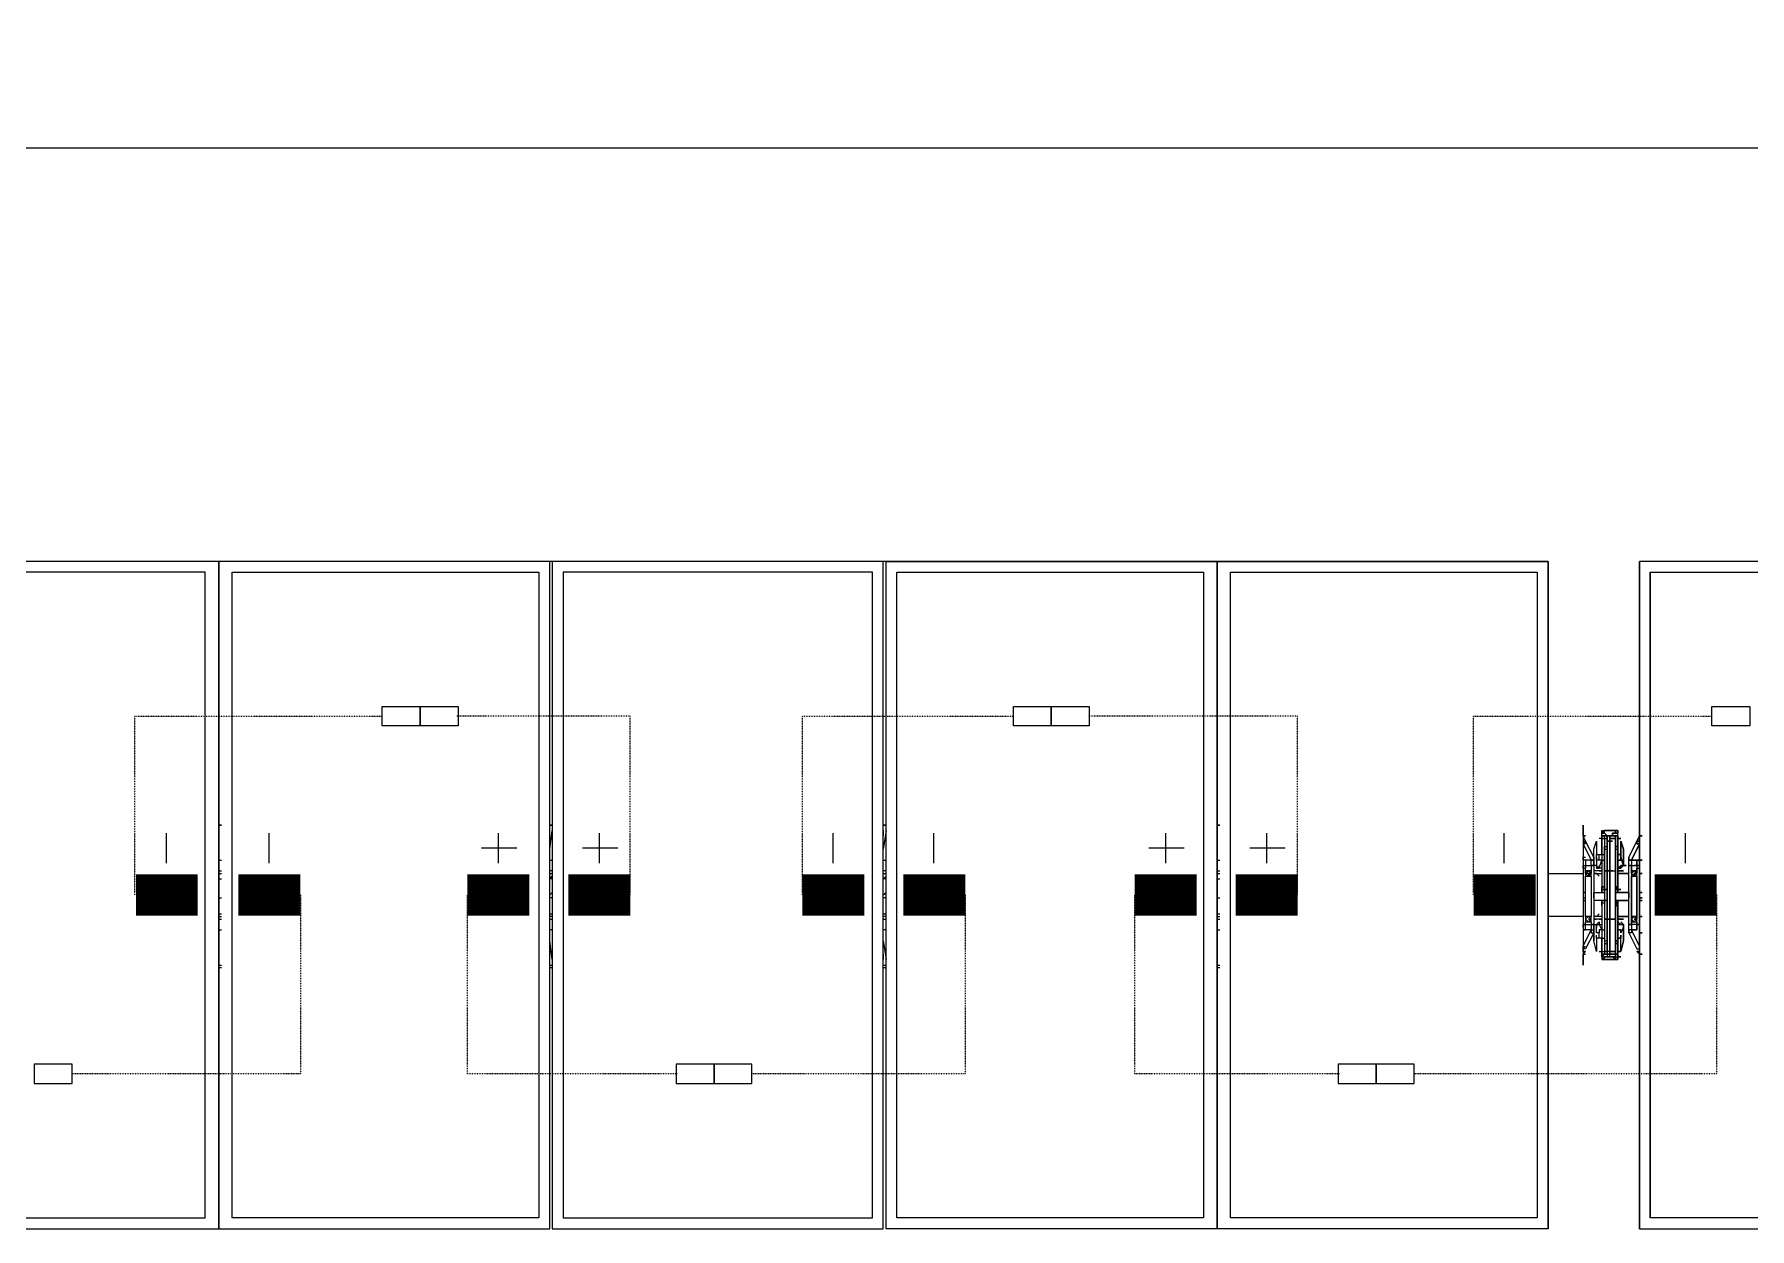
# Model space of a CAD drawing. Header units: feet. Extents: x -13743 to 68376, y -48 to 67763.
# Drawn here: x 5332.5 to 5539, y 4933.2 to 5076.9 of the extents above; entities that cross this region are included whole.
import ezdxf

# ---------------------------------------------------------------- set-up
doc = ezdxf.new("R2010")
doc.units = ezdxf.units.FT
doc.header["$MEASUREMENT"] = 0
doc.linetypes.add('HIDDEN', pattern=[0.375, 0.25, -0.125])
for name, color, linetype in [('E-HARN-COMP', 8, 'Continuous'), ('E-TRNK-CABL-NEG', 6, 'HIDDEN'), ('E-TRUNK-CABLE-POS', 6, 'HIDDEN'), ('G-ANNO-TEXT', 1, 'Continuous'), ('Polarity-Text', 7, 'Continuous')]:
    doc.layers.add(name, color=color, linetype=linetype)

# ---------------------------------------------------------------- blocks, each defined once
blk = doc.blocks.new('A$C47dfd34d')
at = {"lineweight": 5}
for points in [[(17.5193, 0), (17.5193, 0.4133), (15.666, 0.4133)], [(17.306, 0.4067), (17.306, 0.0067)], [(17.3143, 0.4133), (17.3143, 0)], [(17.5126, 0.4067), (17.5126, 0.0067)], [(16.696, 0.235), (16.696, 0.2467), (16.696, 0.2433)], [(16.901, 0.235), (16.9026, 0.2467), (16.9026, 0.2433)], [(17.1076, 0.2467), (17.1076, 0.2433)], [(17.1093, 0.2467), (17.1076, 0.235)], [(17.3143, 0.235), (17.3143, 0.2467), (17.3143, 0.2433)], [(17.5426, 0.2383), (17.541, 0.24), (17.5426, 0.24), (17.541, 0.2433), (17.541, 0.25), (17.541, 0.1633), (17.541, 0.17), (17.5426, 0.1717), (17.541, 0.1717), (17.541, 0.1733), (17.5426, 0.175)], [(17.5526, 0.2417), (17.5543, 0.2417), (17.5543, 0.2433), (17.556, 0.2433), (17.5543, 0.2433), (17.556, 0.2433), (17.5543, 0.2433), (17.556, 0.2433), (17.5576, 0.2433), (17.556, 0.2433), (17.5543, 0.2433), (17.556, 0.2433), (17.5543, 0.2433), (17.556, 0.2433), (17.5576, 0.2433), (17.556, 0.2433), (17.5543, 0.2433), (17.5526, 0.2433), (17.5543, 0.2433), (17.556, 0.2433), (17.5543, 0.2433), (17.556, 0.2433), (17.5543, 0.245), (17.5526, 0.245), (17.5543, 0.245), (17.556, 0.2433), (17.556, 0.2417), (17.556, 0.2433), (17.5543, 0.245), (17.5526, 0.2467), (17.5543, 0.2467), (17.5593, 0.2467), (17.561, 0.2467), (17.561, 0.245), (17.5593, 0.245), (17.5593, 0.2433), (17.5576, 0.2433), (17.5576, 0.2417), (17.5576, 0.2433), (17.5593, 0.2433), (17.5593, 0.245), (17.5593, 0.2433), (17.5576, 0.2433), (17.5576, 0.2417), (17.5593, 0.2417), (17.5576, 0.2417), (17.5593, 0.2417)], [(17.5626, 0.2433), (17.561, 0.2433), (17.5626, 0.2433), (17.561, 0.2433), (17.5593, 0.2433), (17.561, 0.2433), (17.5593, 0.2433), (17.5576, 0.2433), (17.556, 0.2433), (17.5543, 0.245), (17.5526, 0.245), (17.5526, 0.2467), (17.5526, 0.245), (17.5543, 0.245), (17.5543, 0.2467)], [(17.5526, 0.235), (17.5526, 0.2433), (17.5526, 0.245)], [(17.556, 0.2417), (17.556, 0.2433), (17.5543, 0.245), (17.556, 0.2433), (17.5576, 0.2433), (17.5576, 0.24), (17.556, 0.24)], [(17.5543, 0.245), (17.5543, 0.245)], [(17.5626, 0.235), (17.5626, 0.2433), (17.5626, 0.245), (17.5626, 0.2467), (17.561, 0.2467), (17.5626, 0.2467), (17.561, 0.2467), (17.5626, 0.2467), (17.561, 0.2467), (17.561, 0.245), (17.5593, 0.245), (17.5593, 0.2433), (17.561, 0.2433), (17.5593, 0.2433), (17.561, 0.2433), (17.561, 0.235), (17.5626, 0.235), (17.5626, 0.2117), (17.561, 0.21), (17.5626, 0.21), (17.561, 0.21), (17.561, 0.2083), (17.561, 0.2117), (17.561, 0.2367), (17.5626, 0.2367), (17.561, 0.2367), (17.561, 0.2117), (17.561, 0.2083)], [(17.561, 0.245), (17.5626, 0.245), (17.561, 0.245), (17.5626, 0.245), (17.561, 0.245), (17.561, 0.2467), (17.5626, 0.2467), (17.561, 0.2467), (17.561, 0.245), (17.5593, 0.245), (17.561, 0.245), (17.5593, 0.245), (17.5593, 0.2433), (17.561, 0.2433), (17.561, 0.2417)], [(17.561, 0.2467), (17.5626, 0.2467)], [(17.561, 0.2467), (17.561, 0.245)], [(17.561, 0.245), (17.561, 0.245)], [(17.561, 0.245), (17.561, 0.245)], [(17.561, 0.245), (17.561, 0.245)], [(17.5626, 0.2467), (17.5626, 0.245)], [(17.5626, 0.2433), (17.5626, 0.245)], [(17.541, 0.24), (17.5426, 0.24)], [(17.5426, 0.2433), (17.5426, 0.2433)], [(17.5426, 0.24), (17.5426, 0.24)], [(17.5493, 0.2267), (17.5493, 0.225), (17.5476, 0.225), (17.5476, 0.235), (17.5493, 0.24), (17.5493, 0.2317), (17.5526, 0.2317), (17.5526, 0.2417), (17.551, 0.2417)], [(17.5493, 0.23), (17.5493, 0.225), (17.5493, 0.2233), (17.551, 0.2233), (17.5493, 0.225), (17.551, 0.2233), (17.5493, 0.225), (17.5476, 0.225), (17.5476, 0.235)], [(17.5493, 0.235), (17.5493, 0.235)], [(17.551, 0.24), (17.551, 0.24)], [(17.5526, 0.2433), (17.5526, 0.235), (17.5526, 0.2117), (17.5543, 0.2117), (17.5543, 0.2367), (17.556, 0.2367)], [(17.561, 0.1917), (17.561, 0.1717), (17.5576, 0.1717), (17.5576, 0.1917), (17.5593, 0.1917), (17.5576, 0.1917), (17.5576, 0.1717), (17.556, 0.1717), (17.556, 0.1683), (17.5543, 0.1683), (17.5526, 0.1667), (17.5543, 0.1667), (17.561, 0.1667), (17.5593, 0.1683), (17.561, 0.1683), (17.5593, 0.1683), (17.561, 0.1683), (17.5593, 0.1683), (17.5576, 0.1683), (17.5576, 0.1717), (17.5576, 0.1917), (17.5576, 0.1717), (17.561, 0.1717), (17.561, 0.1917), (17.561, 0.1717), (17.5576, 0.1717), (17.5576, 0.1917), (17.5576, 0.2217), (17.556, 0.2217), (17.556, 0.2417), (17.5543, 0.2417), (17.5543, 0.2217)], [(17.5543, 0.235), (17.556, 0.235)], [(17.5593, 0.24), (17.5576, 0.24), (17.5593, 0.24), (17.5576, 0.24), (17.5576, 0.2217), (17.5593, 0.2217), (17.5576, 0.2217), (17.5576, 0.1917), (17.561, 0.1917), (17.561, 0.2217), (17.561, 0.1917), (17.5576, 0.1917), (17.5576, 0.2217), (17.5576, 0.24), (17.556, 0.24), (17.5576, 0.24), (17.5576, 0.2433), (17.5593, 0.2433), (17.5576, 0.2433), (17.5593, 0.2433), (17.561, 0.2433), (17.5593, 0.2433), (17.561, 0.2433), (17.561, 0.235), (17.5626, 0.235), (17.5626, 0.2117), (17.561, 0.2117), (17.561, 0.2083), (17.5693, 0.2083)], [(17.5576, 0.2433), (17.556, 0.2433), (17.5576, 0.2433), (17.556, 0.2433), (17.5576, 0.2433), (17.556, 0.2433), (17.5576, 0.2433), (17.5576, 0.24), (17.5576, 0.2217), (17.561, 0.2217), (17.561, 0.1917), (17.5576, 0.1917), (17.5576, 0.2217), (17.5576, 0.2417), (17.561, 0.2417), (17.561, 0.2217)], [(17.5576, 0.2433), (17.5593, 0.2433)], [(17.5576, 0.2433), (17.5593, 0.2433)], [(17.5576, 0.2433), (17.5593, 0.2433)], [(17.5576, 0.2433), (17.5593, 0.2433)], [(17.5576, 0.2433), (17.5593, 0.2433)], [(17.5576, 0.2433), (17.5593, 0.2433), (17.561, 0.2433)], [(17.5593, 0.2433), (17.561, 0.2433)], [(17.5593, 0.2433), (17.561, 0.2433)], [(17.5593, 0.2433), (17.561, 0.2433)], [(17.561, 0.235), (17.561, 0.2433)], [(17.561, 0.2433), (17.5626, 0.2433)], [(17.561, 0.2433), (17.5626, 0.2433)], [(17.561, 0.2433), (17.5626, 0.2433)], [(17.561, 0.2367), (17.561, 0.2117)], [(17.561, 0.2367), (17.5626, 0.2367)], [(17.561, 0.235), (17.5626, 0.235)], [(17.5626, 0.2433), (17.5626, 0.235)], [(17.5626, 0.2433), (17.5626, 0.235)], [(17.5626, 0.2417), (17.5643, 0.2417), (17.5626, 0.2417), (17.5626, 0.2317), (17.5643, 0.2317), (17.5643, 0.24), (17.566, 0.235)], [(17.5626, 0.2233), (17.5643, 0.2233), (17.5626, 0.2233), (17.5643, 0.2233), (17.566, 0.225), (17.5676, 0.225), (17.566, 0.225), (17.5643, 0.2233), (17.566, 0.225), (17.566, 0.235), (17.566, 0.225), (17.5643, 0.2233), (17.566, 0.225), (17.5643, 0.2233)], [(17.5626, 0.2117), (17.5626, 0.235)], [(17.5643, 0.235), (17.5643, 0.235)], [(17.5643, 0.235), (17.5643, 0.235)], [(17.5743, 0.2433), (17.5743, 0.2433)], [(17.5743, 0.2433), (17.5743, 0.2433)], [(17.5743, 0.24), (17.5743, 0.24)], [(17.5743, 0.24), (17.5743, 0.24)], [(16.696, 0.2283), (16.6977, 0.2283)], [(16.901, 0.2283), (16.9026, 0.2283)], [(17.1076, 0.2283), (17.1093, 0.2283)], [(17.3143, 0.2283), (17.316, 0.2283)], [(17.5393, 0.2283), (17.5393, 0.2283)], [(17.541, 0.2283), (17.541, 0.23), (17.5426, 0.23)], [(17.541, 0.23), (17.541, 0.23)], [(17.5426, 0.2283), (17.541, 0.2283), (17.541, 0.225), (17.5426, 0.225), (17.5426, 0.2233), (17.541, 0.2233), (17.541, 0.1883), (17.5426, 0.1883), (17.546, 0.1883), (17.546, 0.185), (17.546, 0.1833), (17.5476, 0.1833), (17.5426, 0.1733), (17.541, 0.1733), (17.541, 0.175), (17.546, 0.185), (17.5426, 0.185), (17.541, 0.185), (17.541, 0.1833), (17.541, 0.1817)], [(17.541, 0.2233), (17.541, 0.225)], [(17.5426, 0.2217), (17.5426, 0.2233)], [(17.5476, 0.23), (17.5476, 0.2283), (17.546, 0.2283)], [(17.5476, 0.2283), (17.5476, 0.225), (17.546, 0.225), (17.5476, 0.225), (17.5476, 0.1883), (17.5476, 0.1783)], [(17.546, 0.225), (17.546, 0.225)], [(17.546, 0.225), (17.546, 0.2217)], [(17.5476, 0.225), (17.5476, 0.225)], [(17.551, 0.225), (17.551, 0.2233), (17.5526, 0.2283), (17.5493, 0.2283), (17.5493, 0.23), (17.5493, 0.2317)], [(17.551, 0.2283), (17.551, 0.2317)], [(17.5526, 0.2233), (17.551, 0.2233)], [(17.5526, 0.2317), (17.5543, 0.2317)], [(17.5526, 0.2283), (17.5543, 0.2283)], [(17.5643, 0.2283), (17.5626, 0.2283), (17.5626, 0.2233), (17.5643, 0.2233), (17.5643, 0.225), (17.566, 0.225), (17.5643, 0.23)], [(17.5626, 0.225), (17.5626, 0.2233), (17.5643, 0.225)], [(17.5693, 0.225), (17.5693, 0.225)], [(17.5693, 0.225), (17.5693, 0.225)], [(17.571, 0.225), (17.571, 0.225)], [(17.571, 0.225), (17.571, 0.225)], [(17.5726, 0.2283), (17.5743, 0.2283)], [(16.696, 0.2217), (16.6977, 0.2217)], [(16.696, 0.22), (16.6977, 0.22)], [(16.696, 0.2183), (16.696, 0.2167), (16.6977, 0.2167)], [(16.9026, 0.2217), (16.901, 0.2217)], [(16.901, 0.22), (16.9026, 0.22)], [(16.9026, 0.2167), (16.901, 0.2167), (16.9026, 0.2183)], [(17.1093, 0.2217), (17.1076, 0.2217)], [(17.1076, 0.22), (17.1093, 0.22)], [(17.1093, 0.2167), (17.1076, 0.2167), (17.1093, 0.2183)], [(17.3143, 0.2217), (17.316, 0.2217)], [(17.3143, 0.22), (17.316, 0.22)], [(17.3143, 0.2183), (17.3143, 0.2167), (17.316, 0.2167)], [(17.5193, 0.22), (17.541, 0.22)], [(17.5426, 0.22), (17.5426, 0.2217), (17.5443, 0.2217)], [(17.5443, 0.22), (17.5426, 0.22)], [(17.5426, 0.1933), (17.5426, 0.2183)], [(17.546, 0.2217), (17.5443, 0.2217)], [(17.5443, 0.22), (17.546, 0.22)], [(17.5443, 0.22), (17.546, 0.22)], [(17.5443, 0.22), (17.546, 0.22)], [(17.5443, 0.22), (17.546, 0.22)], [(17.5443, 0.22), (17.5443, 0.2183), (17.546, 0.22)], [(17.5443, 0.22), (17.546, 0.22)], [(17.546, 0.2217), (17.546, 0.22)], [(17.546, 0.2183), (17.546, 0.1933)], [(17.5526, 0.2217), (17.551, 0.2217), (17.5526, 0.2217), (17.551, 0.2217), (17.5526, 0.2217), (17.5476, 0.2217)], [(17.551, 0.2183), (17.5493, 0.22), (17.5476, 0.22), (17.5526, 0.22)], [(17.5543, 0.1917), (17.556, 0.1917), (17.556, 0.2217), (17.5543, 0.2217), (17.556, 0.2217), (17.556, 0.1917), (17.5543, 0.1917), (17.5543, 0.1717), (17.556, 0.1717), (17.556, 0.1683), (17.5543, 0.1683), (17.556, 0.1683), (17.5576, 0.1683), (17.5593, 0.1683), (17.561, 0.1683), (17.5593, 0.1683), (17.5576, 0.1683), (17.5576, 0.1717), (17.5593, 0.1717), (17.5576, 0.1717), (17.5576, 0.17), (17.556, 0.17), (17.5576, 0.17), (17.5593, 0.17), (17.5576, 0.17), (17.5593, 0.17), (17.5576, 0.17), (17.556, 0.17), (17.5543, 0.17), (17.556, 0.17), (17.5543, 0.17), (17.5526, 0.17), (17.5526, 0.1683), (17.5543, 0.1683), (17.556, 0.1683), (17.5543, 0.1683), (17.5526, 0.1667), (17.5543, 0.1667), (17.561, 0.1667), (17.5626, 0.1667), (17.5626, 0.1683), (17.5626, 0.1783), (17.5626, 0.2), (17.5626, 0.1783), (17.561, 0.1783), (17.561, 0.1683), (17.561, 0.1783), (17.5626, 0.1783), (17.5626, 0.2), (17.561, 0.2033), (17.5626, 0.2033), (17.561, 0.2033), (17.5693, 0.2033), (17.561, 0.2033), (17.5626, 0.2), (17.5626, 0.2033), (17.561, 0.2033), (17.5626, 0.2033), (17.561, 0.2033), (17.5626, 0.2033), (17.561, 0.2033), (17.5626, 0.2033), (17.561, 0.2033), (17.561, 0.2017), (17.561, 0.1767), (17.5626, 0.1767), (17.561, 0.1767), (17.561, 0.2017), (17.561, 0.2033), (17.5626, 0.2033), (17.561, 0.2033), (17.5626, 0.2033), (17.561, 0.2033), (17.5626, 0.2033), (17.561, 0.2033), (17.5626, 0.2033), (17.5626, 0.2), (17.561, 0.2), (17.561, 0.2017), (17.561, 0.2), (17.5626, 0.2), (17.561, 0.2033), (17.5693, 0.2033)], [(17.5626, 0.2217), (17.5643, 0.2217), (17.5626, 0.2217), (17.5643, 0.2217), (17.5626, 0.2217), (17.5626, 0.22), (17.5693, 0.22)], [(17.5643, 0.2217), (17.566, 0.2217)], [(17.5743, 0.2183), (17.5743, 0.2183)], [(17.5743, 0.2183), (17.5743, 0.2183)], [(16.696, 0.2067), (16.696, 0.2083)], [(16.696, 0.205), (16.6977, 0.205)], [(16.901, 0.2067), (16.9026, 0.2083)], [(16.9026, 0.205), (16.901, 0.205)], [(17.1076, 0.2067), (17.1093, 0.2083)], [(17.1093, 0.205), (17.1076, 0.205)], [(17.3143, 0.2067), (17.3143, 0.2083)], [(17.3143, 0.205), (17.316, 0.205)], [(17.541, 0.205), (17.5426, 0.205)], [(17.541, 0.2033), (17.5426, 0.2033)], [(17.5476, 0.205), (17.5476, 0.2083), (17.5543, 0.2083), (17.5543, 0.2117), (17.5526, 0.2117), (17.5526, 0.21), (17.5526, 0.2117)], [(17.5476, 0.2083), (17.5493, 0.2083)], [(17.5543, 0.2017), (17.5526, 0.2017), (17.5526, 0.2), (17.5526, 0.2033), (17.5543, 0.2033), (17.5476, 0.2033)], [(17.5526, 0.2033), (17.5543, 0.2033), (17.556, 0.2033), (17.5543, 0.2033), (17.5543, 0.1767), (17.556, 0.1767)], [(17.5543, 0.2033), (17.5526, 0.2033), (17.5543, 0.2033), (17.5526, 0.2033), (17.5526, 0.2), (17.5526, 0.1783), (17.5526, 0.1683), (17.5526, 0.1783)], [(17.561, 0.2117), (17.5626, 0.2117), (17.5626, 0.21), (17.561, 0.21), (17.5626, 0.21), (17.561, 0.21), (17.5626, 0.21), (17.5626, 0.2083), (17.5626, 0.21), (17.561, 0.21), (17.5626, 0.21), (17.561, 0.21), (17.5626, 0.2117), (17.5626, 0.21), (17.5626, 0.2083)], [(17.561, 0.2117), (17.5626, 0.2117)], [(17.561, 0.21), (17.5626, 0.21), (17.561, 0.21), (17.5626, 0.21), (17.561, 0.21), (17.5626, 0.21), (17.5643, 0.21)], [(16.696, 0.195), (16.6977, 0.195)], [(16.696, 0.1933), (16.6977, 0.1933)], [(16.696, 0.1917), (16.6977, 0.1917)], [(16.901, 0.195), (16.9026, 0.195)], [(16.9026, 0.1933), (16.901, 0.1933)], [(16.901, 0.1917), (16.9026, 0.1917)], [(17.1076, 0.195), (17.1093, 0.195)], [(17.1093, 0.1933), (17.1076, 0.1933)], [(17.1076, 0.1917), (17.1093, 0.1917)], [(17.3143, 0.195), (17.316, 0.195)], [(17.3143, 0.1933), (17.316, 0.1933)], [(17.3143, 0.1917), (17.316, 0.1917)], [(17.541, 0.1933), (17.5193, 0.1933)], [(17.5443, 0.1917), (17.546, 0.1917)], [(17.5443, 0.1917), (17.546, 0.1917)], [(17.5443, 0.1917), (17.546, 0.1917)], [(17.5443, 0.1917), (17.546, 0.1917)], [(17.5443, 0.1917), (17.546, 0.1917)], [(17.5526, 0.1933), (17.5476, 0.1933)], [(17.5526, 0.1917), (17.551, 0.1917), (17.5526, 0.1917), (17.551, 0.1917), (17.5526, 0.1917), (17.5476, 0.1917), (17.5493, 0.1917)], [(17.5493, 0.1933), (17.551, 0.195)], [(17.5576, 0.1717), (17.556, 0.1717), (17.556, 0.1917), (17.5576, 0.1917), (17.5576, 0.1717), (17.5593, 0.1717)], [(17.561, 0.2017), (17.561, 0.1767), (17.5626, 0.1767)], [(17.5693, 0.1933), (17.5626, 0.1933)], [(17.5626, 0.1917), (17.5643, 0.1917)], [(17.5626, 0.1917), (17.5643, 0.1917)], [(17.5626, 0.1917), (17.5643, 0.1917)], [(17.5626, 0.1917), (17.5643, 0.1917)], [(17.5643, 0.1917), (17.5626, 0.1917)], [(17.5643, 0.1917), (17.566, 0.1917)], [(17.576, 0.1933), (17.576, 0.1917)], [(17.576, 0.1933), (17.576, 0.1933)], [(16.696, 0.185), (16.6977, 0.185)], [(16.9026, 0.185), (16.901, 0.185)], [(17.1093, 0.185), (17.1076, 0.185)], [(17.3143, 0.185), (17.316, 0.185)], [(17.5393, 0.1833), (17.5393, 0.1833)], [(17.541, 0.1867), (17.541, 0.1883)], [(17.541, 0.1817), (17.541, 0.1817)], [(17.5426, 0.1867), (17.5426, 0.1883), (17.5426, 0.19)], [(17.546, 0.185), (17.5476, 0.185), (17.5476, 0.1883), (17.546, 0.1883), (17.5476, 0.1883), (17.5493, 0.1883), (17.551, 0.19), (17.551, 0.1883), (17.5526, 0.1883)], [(17.546, 0.19), (17.546, 0.1883)], [(17.546, 0.1883), (17.546, 0.1883)], [(17.5476, 0.1883), (17.5476, 0.1883)], [(17.5493, 0.18), (17.5493, 0.1717), (17.5476, 0.1783), (17.5476, 0.1883), (17.5493, 0.1883), (17.5493, 0.1867)], [(17.5476, 0.1833), (17.5476, 0.185)], [(17.551, 0.1717), (17.5526, 0.1717), (17.5526, 0.18), (17.5493, 0.18), (17.5493, 0.1817)], [(17.551, 0.18), (17.551, 0.1833)], [(17.5526, 0.185), (17.5543, 0.185)], [(17.5626, 0.185), (17.5626, 0.1883), (17.5643, 0.1883), (17.5626, 0.19), (17.5626, 0.1883), (17.566, 0.1883), (17.566, 0.1867), (17.566, 0.1883), (17.5626, 0.1883), (17.5626, 0.185), (17.5643, 0.185), (17.5643, 0.1833), (17.566, 0.1867), (17.5643, 0.1833), (17.566, 0.1867), (17.566, 0.1883), (17.566, 0.1783), (17.566, 0.1883), (17.566, 0.1867), (17.566, 0.1883), (17.5626, 0.1883), (17.5626, 0.185), (17.5643, 0.185), (17.5643, 0.1833), (17.5643, 0.185), (17.5626, 0.185), (17.5643, 0.185), (17.5626, 0.185), (17.5643, 0.185)], [(17.5626, 0.1833), (17.5626, 0.18), (17.5643, 0.18), (17.5643, 0.1817)], [(17.566, 0.1883), (17.5643, 0.19)], [(17.566, 0.1883), (17.5643, 0.19)], [(17.5693, 0.1883), (17.5693, 0.1883)], [(17.5693, 0.1883), (17.5693, 0.1883)], [(17.571, 0.1883), (17.571, 0.1883)], [(17.571, 0.1883), (17.571, 0.1883)], [(16.696, 0.17), (16.696, 0.1667), (16.696, 0.1783)], [(16.9026, 0.17), (16.9026, 0.1667), (16.901, 0.1783)], [(17.1076, 0.1783), (17.1093, 0.1667)], [(17.1076, 0.17), (17.1076, 0.1667)], [(17.3143, 0.17), (17.3143, 0.1667), (17.3143, 0.1783)], [(17.5426, 0.1733), (17.541, 0.1733), (17.541, 0.1717)], [(17.541, 0.17), (17.5426, 0.17)], [(17.5426, 0.17), (17.5426, 0.17)], [(17.5493, 0.1783), (17.5493, 0.1783)], [(17.5526, 0.18), (17.5543, 0.18)], [(17.5526, 0.1717), (17.5543, 0.1717), (17.5543, 0.17), (17.5526, 0.1683), (17.5526, 0.1667)], [(17.5543, 0.1783), (17.556, 0.1783)], [(17.556, 0.1683), (17.5576, 0.1683), (17.5576, 0.1717), (17.5576, 0.17), (17.5593, 0.17), (17.561, 0.17), (17.5593, 0.17), (17.5576, 0.17), (17.556, 0.17), (17.5576, 0.17), (17.5593, 0.17), (17.561, 0.17), (17.5626, 0.17), (17.561, 0.17), (17.5593, 0.17), (17.561, 0.17), (17.561, 0.1683), (17.561, 0.17), (17.561, 0.1717)], [(17.561, 0.1783), (17.5626, 0.1783)], [(17.561, 0.1683), (17.561, 0.1783)], [(17.561, 0.1683), (17.561, 0.17), (17.5626, 0.17)], [(17.5626, 0.1783), (17.5626, 0.1683)], [(17.5626, 0.1717), (17.5643, 0.1717), (17.566, 0.1783)], [(17.5626, 0.1783), (17.5626, 0.1683)], [(17.5643, 0.1783), (17.5643, 0.1783)], [(17.5643, 0.1783), (17.5643, 0.1783)], [(17.5643, 0.1717), (17.5643, 0.1717)], [(17.5643, 0.1717), (17.5643, 0.1717)], [(17.5743, 0.1733), (17.5743, 0.1733)], [(17.5743, 0.1733), (17.5743, 0.1733)], [(17.5743, 0.17), (17.5743, 0.17)], [(17.5743, 0.17), (17.5743, 0.17)], [(16.696, 0.1667), (16.696, 0.1667)], [(16.696, 0.1633), (16.6977, 0.1633)], [(16.696, 0.1617), (16.6977, 0.1617)], [(16.901, 0.1633), (16.9026, 0.1633)], [(16.901, 0.1617), (16.9026, 0.1617)], [(16.9026, 0.1667), (16.9026, 0.1667)], [(17.1076, 0.1667), (17.1076, 0.1667)], [(17.1076, 0.1633), (17.1093, 0.1633)], [(17.1076, 0.1617), (17.1093, 0.1617)], [(17.3143, 0.1667), (17.3143, 0.1667)], [(17.3143, 0.1633), (17.316, 0.1633)], [(17.3143, 0.1617), (17.316, 0.1617)], [(17.5543, 0.1683), (17.556, 0.1683), (17.5576, 0.1683), (17.5593, 0.1683), (17.561, 0.1683), (17.5593, 0.1683), (17.5576, 0.1683), (17.556, 0.1683), (17.5543, 0.1683), (17.556, 0.1683), (17.5543, 0.1683), (17.5526, 0.1667), (17.5543, 0.1667), (17.5543, 0.1683), (17.556, 0.1683), (17.5576, 0.1683)], [(17.5643, 0.1683), (17.5626, 0.1683), (17.5643, 0.1683), (17.5626, 0.1683), (17.5626, 0.1667), (17.561, 0.1667), (17.5626, 0.1667), (17.561, 0.1667), (17.5626, 0.1667), (17.561, 0.1667), (17.561, 0.1683), (17.5626, 0.1683), (17.5626, 0.1667), (17.561, 0.1667), (17.5543, 0.1667), (17.556, 0.1667), (17.5543, 0.1667), (17.556, 0.1667), (17.5543, 0.1667), (17.556, 0.1667), (17.5543, 0.1667)], [(17.5543, 0.1667), (17.5543, 0.1667)], [(17.561, 0.1667), (17.5593, 0.1683)], [(17.561, 0.1683), (17.5626, 0.1683)], [(17.561, 0.1683), (17.561, 0.1667), (17.5626, 0.1667)], [(17.561, 0.1683), (17.5626, 0.1683)], [(17.561, 0.1667), (17.561, 0.1667)], [(17.561, 0.1667), (17.5626, 0.1667)], [(17.561, 0.1667), (17.561, 0.1667)], [(17.561, 0.1667), (17.5626, 0.1667)], [(17.561, 0.1667), (17.5626, 0.1667)], [(17.561, 0.1667), (17.5626, 0.1667)], [(17.561, 0.1667), (17.561, 0.1667)], [(17.561, 0.1667), (17.5626, 0.1667)]]:
    blk.add_lwpolyline(points, dxfattribs=at)
for points in [[(16.491, 0), (16.696, 0), (16.696, 0.4133), (16.491, 0.4133)], [(16.4977, 0.0067), (16.6877, 0.0067), (16.6877, 0.4067), (16.4977, 0.4067)], [(16.696, 0.4133), (16.696, 0), (16.901, 0), (16.901, 0.4133)], [(16.8943, 0.4067), (16.8943, 0.0067), (16.7043, 0.0067), (16.7043, 0.4067)], [(17.1076, 0.4133), (16.9026, 0.4133), (16.9026, 0), (17.1076, 0)], [(16.9093, 0.0067), (17.101, 0.0067), (17.101, 0.4067), (16.9093, 0.4067)], [(17.1093, 0), (17.1093, 0.4133), (17.3143, 0.4133), (17.3143, 0)], [(17.116, 0.0067), (17.116, 0.4067), (17.306, 0.4067), (17.306, 0.0067)], [(17.3143, 0), (17.3143, 0.4133), (17.5193, 0.4133), (17.5193, 0)], [(17.3226, 0.0067), (17.3226, 0.4067), (17.5126, 0.4067), (17.5126, 0.0067)], [(17.576, 0.4133), (17.576, 0), (17.7809, 0), (17.7809, 0.4133)], [(17.576, 0), (17.576, 0.4133)], [(17.7743, 0.4067), (17.7743, 0.0067), (17.5826, 0.0067), (17.5826, 0.4067)], [(17.5826, 0.0067), (17.5826, 0.4067)], [(16.6977, 0.25), (16.696, 0.25)], [(16.9026, 0.25), (16.901, 0.25)], [(17.1093, 0.25), (17.1076, 0.25)], [(17.316, 0.25), (17.3143, 0.25)], [(17.5593, 0.2467), (17.5543, 0.2467), (17.5593, 0.2467), (17.561, 0.2467)], [(17.5626, 0.245), (17.5626, 0.2467), (17.561, 0.2467), (17.561, 0.245), (17.5626, 0.245), (17.561, 0.245), (17.5593, 0.245), (17.5593, 0.2433), (17.561, 0.2433), (17.561, 0.2417), (17.561, 0.2433), (17.5626, 0.2433), (17.561, 0.2433), (17.5626, 0.2433)], [(17.571, 0.2283), (17.576, 0.2383), (17.5743, 0.2383), (17.5743, 0.24), (17.576, 0.24), (17.5743, 0.24), (17.576, 0.2433), (17.5776, 0.2433), (17.576, 0.2433), (17.576, 0.25), (17.576, 0.2433), (17.5743, 0.24), (17.5693, 0.23), (17.5693, 0.2283), (17.571, 0.2283), (17.571, 0.225), (17.5743, 0.225), (17.5743, 0.2233), (17.576, 0.2233), (17.576, 0.1883), (17.5743, 0.1883), (17.576, 0.1883), (17.576, 0.1867), (17.576, 0.1883), (17.5743, 0.1883), (17.5743, 0.185), (17.571, 0.185), (17.5743, 0.185), (17.5743, 0.1883), (17.571, 0.1883), (17.571, 0.185), (17.571, 0.1833), (17.5693, 0.1833), (17.5743, 0.1733), (17.576, 0.1733), (17.576, 0.175), (17.571, 0.185), (17.5693, 0.185), (17.5693, 0.1883), (17.571, 0.1883), (17.571, 0.19), (17.571, 0.1883), (17.5693, 0.1883), (17.5693, 0.225), (17.571, 0.225), (17.5693, 0.225), (17.5693, 0.2283), (17.571, 0.2283), (17.571, 0.225), (17.5743, 0.225), (17.5743, 0.2233), (17.576, 0.2233), (17.576, 0.1883), (17.5743, 0.1883), (17.571, 0.1883), (17.571, 0.185), (17.571, 0.1833), (17.5693, 0.1833), (17.5743, 0.1733), (17.576, 0.1733), (17.576, 0.175), (17.571, 0.185), (17.5693, 0.185), (17.5693, 0.1883), (17.571, 0.1883), (17.5693, 0.1883), (17.5693, 0.225), (17.571, 0.225), (17.571, 0.2217), (17.5726, 0.2217), (17.5743, 0.2217), (17.5743, 0.22), (17.5726, 0.22), (17.5743, 0.22), (17.5726, 0.22), (17.5743, 0.22), (17.5726, 0.22), (17.5743, 0.22), (17.5726, 0.22), (17.5743, 0.22), (17.5726, 0.22), (17.5743, 0.22), (17.5726, 0.22), (17.5743, 0.22), (17.5726, 0.22), (17.5743, 0.22), (17.5726, 0.22), (17.5743, 0.22), (17.5726, 0.22), (17.5743, 0.22), (17.5726, 0.22), (17.5743, 0.22), (17.5743, 0.2217), (17.5726, 0.2217), (17.571, 0.2217), (17.571, 0.22), (17.571, 0.2217), (17.571, 0.225), (17.5693, 0.225), (17.5693, 0.2283), (17.5693, 0.23), (17.5693, 0.2283)], [(17.5426, 0.2433), (17.541, 0.2433)], [(17.546, 0.2283), (17.5476, 0.2283), (17.5476, 0.23), (17.5426, 0.24), (17.5426, 0.2383), (17.541, 0.2383), (17.546, 0.2283), (17.5426, 0.2283), (17.5426, 0.225), (17.546, 0.225)], [(17.5543, 0.1717), (17.556, 0.1717), (17.556, 0.1917), (17.5576, 0.1917), (17.5576, 0.2217), (17.556, 0.2217), (17.556, 0.2417), (17.5543, 0.2417), (17.556, 0.2417), (17.556, 0.2217), (17.5576, 0.2217), (17.5576, 0.1917), (17.556, 0.1917), (17.556, 0.1717)], [(17.5576, 0.2433), (17.556, 0.2433)], [(17.5576, 0.2433), (17.556, 0.2433)], [(17.5593, 0.2433), (17.5576, 0.2433)], [(17.5576, 0.2417), (17.5576, 0.2217), (17.561, 0.2217), (17.561, 0.2417)], [(17.5576, 0.2417), (17.5576, 0.2217), (17.561, 0.2217), (17.561, 0.2417)], [(17.5626, 0.2417), (17.5643, 0.2417)], [(17.5626, 0.2417), (17.5626, 0.2317), (17.5643, 0.2317), (17.5643, 0.23), (17.566, 0.225), (17.5643, 0.225), (17.5643, 0.2233), (17.5626, 0.2233), (17.5626, 0.2283), (17.5643, 0.2283), (17.5626, 0.2283), (17.5626, 0.2233), (17.5643, 0.2233), (17.5643, 0.225), (17.566, 0.225), (17.5643, 0.23), (17.5643, 0.2317), (17.5626, 0.2317), (17.5626, 0.2283), (17.5643, 0.2283), (17.5643, 0.23), (17.5643, 0.2283), (17.5626, 0.2283), (17.5626, 0.2317), (17.5626, 0.2283), (17.5643, 0.2283), (17.5643, 0.23), (17.5643, 0.2317), (17.5643, 0.24), (17.566, 0.235), (17.566, 0.225), (17.566, 0.2267), (17.566, 0.225), (17.566, 0.235), (17.5643, 0.24), (17.5643, 0.2317), (17.5626, 0.2317)], [(17.576, 0.2267), (17.576, 0.225), (17.5743, 0.225), (17.5743, 0.2283), (17.571, 0.2283), (17.5693, 0.2283), (17.5693, 0.23), (17.5743, 0.24), (17.5743, 0.2383), (17.576, 0.2383), (17.571, 0.2283), (17.5743, 0.2283), (17.5743, 0.225), (17.576, 0.225)], [(17.5643, 0.2317), (17.5626, 0.2317)], [(17.5643, 0.225), (17.5626, 0.2233), (17.5626, 0.225), (17.5626, 0.2233)], [(17.5726, 0.2283), (17.576, 0.2283)], [(17.576, 0.225), (17.5726, 0.225)], [(17.5743, 0.2217), (17.5743, 0.2233)], [(17.5776, 0.2283), (17.576, 0.2283), (17.576, 0.23), (17.576, 0.2283)], [(17.576, 0.2233), (17.576, 0.225)], [(17.5443, 0.2217), (17.5426, 0.22), (17.5443, 0.2183), (17.546, 0.22)], [(17.5443, 0.2217), (17.5426, 0.2217), (17.5426, 0.22), (17.5426, 0.2183), (17.5443, 0.2183), (17.546, 0.2183), (17.546, 0.22), (17.546, 0.2217)], [(17.546, 0.22), (17.5443, 0.22)], [(17.546, 0.22), (17.5443, 0.22)], [(17.556, 0.1917), (17.556, 0.2217), (17.5543, 0.2217), (17.5543, 0.1917)], [(17.566, 0.2217), (17.5643, 0.2217), (17.5626, 0.2217), (17.5626, 0.22), (17.5693, 0.22), (17.5626, 0.22), (17.5626, 0.2217), (17.5643, 0.2217)], [(17.5726, 0.2217), (17.571, 0.22), (17.5726, 0.2183), (17.5743, 0.22)], [(17.5726, 0.2183), (17.5743, 0.2183), (17.5743, 0.22), (17.5743, 0.2217), (17.5726, 0.2217), (17.571, 0.2217), (17.571, 0.22), (17.571, 0.2183)], [(17.5726, 0.2217), (17.571, 0.22), (17.5726, 0.2183), (17.5743, 0.22)], [(17.5726, 0.2183), (17.5743, 0.2183), (17.5743, 0.22), (17.5743, 0.2217), (17.5726, 0.2217), (17.571, 0.2217), (17.571, 0.22), (17.571, 0.2183)], [(17.571, 0.22), (17.5726, 0.2183), (17.5726, 0.22), (17.5726, 0.2183)], [(17.5726, 0.1933), (17.571, 0.1933), (17.571, 0.1917), (17.571, 0.19), (17.5726, 0.19), (17.571, 0.19), (17.571, 0.1917), (17.571, 0.1933), (17.571, 0.2183), (17.571, 0.1933), (17.5726, 0.1933), (17.5743, 0.1933), (17.5743, 0.1917), (17.5726, 0.19), (17.5743, 0.1917), (17.5726, 0.1917), (17.5743, 0.1917), (17.5726, 0.1917), (17.5743, 0.1917), (17.5726, 0.1917), (17.5743, 0.1917), (17.5726, 0.1917), (17.5743, 0.1917), (17.5726, 0.1917), (17.5743, 0.1917), (17.5726, 0.1917), (17.5743, 0.1917), (17.5726, 0.1917), (17.5743, 0.1917), (17.5726, 0.1917), (17.5743, 0.1917), (17.5726, 0.1917), (17.5743, 0.1917), (17.5743, 0.1933)], [(17.5743, 0.1933), (17.5743, 0.2183)], [(17.5776, 0.22), (17.576, 0.22)], [(17.5426, 0.2083), (17.541, 0.2083)], [(17.5543, 0.21), (17.556, 0.21), (17.5543, 0.21), (17.5526, 0.21), (17.5526, 0.2083), (17.5526, 0.21)], [(17.5626, 0.2117), (17.5626, 0.21), (17.561, 0.21)], [(17.5643, 0.21), (17.5626, 0.21), (17.561, 0.21), (17.561, 0.2083), (17.5693, 0.2083), (17.5693, 0.205), (17.5693, 0.2083), (17.561, 0.2083), (17.561, 0.21), (17.5626, 0.21)], [(17.5626, 0.2033), (17.5643, 0.2033), (17.5626, 0.2033), (17.5643, 0.2033), (17.5626, 0.2033), (17.561, 0.2033), (17.5626, 0.2033), (17.561, 0.2033), (17.5626, 0.2033), (17.5626, 0.2), (17.561, 0.2), (17.561, 0.2017), (17.561, 0.2033)], [(17.5776, 0.2083), (17.576, 0.2083)], [(17.5776, 0.2083), (17.576, 0.2083)], [(17.5776, 0.205), (17.576, 0.205)], [(17.5776, 0.2033), (17.576, 0.2033)], [(17.546, 0.19), (17.546, 0.1917), (17.546, 0.1933), (17.5443, 0.1933), (17.5426, 0.1933), (17.5426, 0.1917), (17.5443, 0.19)], [(17.5443, 0.1933), (17.5426, 0.1917), (17.5443, 0.19), (17.546, 0.1917)], [(17.5443, 0.1933), (17.5426, 0.1933), (17.5426, 0.1917), (17.5426, 0.19), (17.5443, 0.19), (17.546, 0.19), (17.546, 0.1917), (17.546, 0.1933)], [(17.546, 0.1917), (17.5443, 0.1917)], [(17.546, 0.1917), (17.5443, 0.1917)], [(17.5626, 0.1933), (17.5693, 0.1933)], [(17.5643, 0.1917), (17.5626, 0.1917)], [(17.566, 0.1917), (17.5643, 0.1917), (17.5626, 0.1917), (17.5643, 0.1917)], [(17.5726, 0.1933), (17.571, 0.1917), (17.5726, 0.19), (17.5743, 0.1917)], [(17.5726, 0.19), (17.5743, 0.19), (17.5743, 0.1917), (17.5743, 0.1933), (17.5726, 0.1933), (17.571, 0.1933), (17.571, 0.1917), (17.571, 0.19)], [(17.5726, 0.1933), (17.571, 0.1917), (17.5726, 0.19), (17.5743, 0.1917)], [(17.5726, 0.19), (17.5743, 0.19), (17.5743, 0.1917), (17.5743, 0.1933), (17.5726, 0.1933), (17.571, 0.1933), (17.571, 0.1917), (17.571, 0.19)], [(17.5776, 0.1933), (17.576, 0.1933)], [(17.5426, 0.185), (17.5426, 0.1883), (17.541, 0.1883), (17.541, 0.185)], [(17.5493, 0.1883), (17.551, 0.19)], [(17.5493, 0.1833), (17.5493, 0.1883), (17.551, 0.1883), (17.5526, 0.185), (17.551, 0.185), (17.551, 0.1833)], [(17.5643, 0.1883), (17.5626, 0.19), (17.5626, 0.1883)], [(17.5643, 0.1883), (17.5626, 0.19), (17.5626, 0.1883)], [(17.5643, 0.18), (17.5626, 0.18), (17.5626, 0.1833), (17.5626, 0.18), (17.5643, 0.18), (17.5643, 0.1817)], [(17.5643, 0.19), (17.566, 0.1883), (17.566, 0.1783), (17.566, 0.1883), (17.5643, 0.19), (17.566, 0.1883)], [(17.5693, 0.1833), (17.5693, 0.185)], [(17.5743, 0.1883), (17.5743, 0.19), (17.5743, 0.1883), (17.5743, 0.1867)], [(17.576, 0.1883), (17.576, 0.1867)], [(17.576, 0.1833), (17.576, 0.185), (17.576, 0.1833), (17.5776, 0.1833)], [(17.561, 0.17), (17.5593, 0.17), (17.5576, 0.17), (17.556, 0.17), (17.5576, 0.17), (17.5576, 0.1717), (17.556, 0.1717), (17.556, 0.1683), (17.5543, 0.1683), (17.556, 0.1683), (17.5576, 0.1683), (17.5593, 0.1683), (17.561, 0.1683), (17.5593, 0.1683), (17.561, 0.1667), (17.5626, 0.1667), (17.561, 0.1667), (17.561, 0.1683), (17.561, 0.1717), (17.561, 0.1683)], [(17.5576, 0.17), (17.556, 0.17), (17.5543, 0.17), (17.556, 0.17), (17.5576, 0.17), (17.5593, 0.17), (17.5576, 0.17), (17.5593, 0.17)], [(17.556, 0.17), (17.5543, 0.17)], [(17.5626, 0.17), (17.561, 0.17)], [(17.5643, 0.1717), (17.5643, 0.18), (17.5626, 0.18), (17.5626, 0.1717)], [(17.5643, 0.1717), (17.5643, 0.18), (17.5626, 0.18), (17.5626, 0.1717)], [(17.5643, 0.18), (17.5626, 0.18), (17.5626, 0.1717), (17.5643, 0.1717)], [(17.5643, 0.1717), (17.5626, 0.1717), (17.5643, 0.1717), (17.566, 0.1783)], [(17.576, 0.1733), (17.576, 0.1717), (17.5743, 0.1717), (17.576, 0.1717)], [(17.5776, 0.17), (17.576, 0.17), (17.5743, 0.1717), (17.576, 0.17)], [(17.576, 0.1633), (17.576, 0.17)], [(17.561, 0.1683), (17.5593, 0.1683)]]:
    blk.add_lwpolyline(points, close=True, dxfattribs=at)

msp = doc.modelspace()

# ---------------------------------------------------------------- linework, layer by layer
at = {"layer": 'E-HARN-COMP'}
for points in [[(5378.97, 4996.02), (5378.97, 4993.69), (5374.41, 4993.69), (5374.41, 4996.02)], [(5383.53, 4996.02), (5383.53, 4993.69), (5378.97, 4993.69), (5378.97, 4996.02)], [(5454.92, 4996.02), (5454.92, 4993.69), (5450.36, 4993.69), (5450.36, 4996.02)], [(5459.48, 4996.02), (5459.48, 4993.69), (5454.92, 4993.69), (5454.92, 4996.02)], [(5538.97, 4996.02), (5538.97, 4993.69), (5534.41, 4993.69), (5534.41, 4996.02)], [(5337.09, 4950.62), (5337.09, 4952.95), (5332.53, 4952.95), (5332.53, 4950.62)], [(5414.33, 4950.62), (5414.33, 4952.95), (5409.76, 4952.95), (5409.76, 4950.62)], [(5418.89, 4950.62), (5418.89, 4952.95), (5414.33, 4952.95), (5414.33, 4950.62)], [(5494.02, 4950.62), (5494.02, 4952.95), (5489.45, 4952.95), (5489.45, 4950.62)], [(5498.58, 4950.62), (5498.58, 4952.95), (5494.02, 4952.95), (5494.02, 4950.62)]]:
    msp.add_lwpolyline(points, close=True, dxfattribs=at)
at = {"layer": 'E-HARN-COMP', "const_width": 5}
for points in [[(5344.76, 4973.32), (5352.21, 4973.32)], [(5364.56, 4973.32), (5357.1, 4973.32)], [(5384.65, 4973.32), (5392.11, 4973.32)], [(5404.25, 4973.32), (5396.8, 4973.32)], [(5424.97, 4973.32), (5432.42, 4973.32)], [(5444.56, 4973.32), (5437.1, 4973.32)], [(5464.96, 4973.32), (5472.42, 4973.32)], [(5484.56, 4973.32), (5477.11, 4973.32)], [(5505.75, 4973.32), (5513.2, 4973.32)], [(5534.99, 4973.32), (5527.54, 4973.32)]]:
    msp.add_lwpolyline(points, dxfattribs=at)
at = {"layer": 'E-TRNK-CABL-NEG', "ltscale": 0.1}
for points in [[(5344.61, 4973.32), (5344.61, 4994.85), (5374.41, 4994.85)], [(5424.97, 4973.32), (5424.97, 4994.85), (5450.36, 4994.85)], [(5505.75, 4973.32), (5505.75, 4994.85), (5534.41, 4994.85)], [(5364.56, 4973.32), (5364.56, 4951.78), (5337.09, 4951.78)], [(5444.56, 4973.32), (5444.56, 4951.78), (5418.89, 4951.78)], [(5534.99, 4973.32), (5534.99, 4951.78), (5498.58, 4951.78)]]:
    msp.add_lwpolyline(points, dxfattribs=at)
at = {"layer": 'E-TRUNK-CABLE-POS', "ltscale": 0.1}
for points in [[(5404.25, 4973.32), (5404.25, 4994.85), (5383.38, 4994.85)], [(5484.56, 4973.32), (5484.56, 4994.85), (5459.34, 4994.85)], [(5409.91, 4951.78), (5384.65, 4951.78), (5384.65, 4973.32)], [(5489.6, 4951.78), (5464.96, 4951.78), (5464.96, 4973.32)]]:
    msp.add_lwpolyline(points, dxfattribs=at)
at = {"layer": 'G-ANNO-TEXT', "flags": 128}
msp.add_lwpolyline([(4632.57, 5049.61, -0.298343), (4651.08, 5063.25), (5207.74, 5063.25, 0.298343), (5226.24, 5076.9, 0.298343), (5244.75, 5063.25), (5743.59, 5063.25, -0.298343), (5762.09, 5049.61)], format="xyb", dxfattribs=at)
at = {"layer": 'Polarity-Text'}
for p, q in [((5348.41, 4980.78), (5348.41, 4977.16)), ((5360.75, 4980.78), (5360.75, 4977.16)), ((5388.34, 4980.78), (5388.34, 4977.16)), ((5400.49, 4980.78), (5400.49, 4977.16)), ((5428.62, 4980.78), (5428.62, 4977.16)), ((5440.75, 4980.78), (5440.75, 4977.16)), ((5468.65, 4980.78), (5468.65, 4977.16)), ((5480.8, 4980.78), (5480.8, 4977.16)), ((5509.4, 4980.78), (5509.4, 4977.16)), ((5531.19, 4980.78), (5531.19, 4977.16)), ((5390.62, 4978.97), (5386.34, 4978.97)), ((5402.76, 4978.97), (5398.49, 4978.97)), ((5470.93, 4978.97), (5466.66, 4978.97)), ((5483.07, 4978.97), (5478.8, 4978.97))]:
    msp.add_line(p, q, dxfattribs=at)

# ---------------------------------------------------------------- block references
at = {"xscale": 194.318304, "yscale": 194.318304, "zscale": 194.318304}
msp.add_blockref('A$C47dfd34d', (2110.38, 4933.16), dxfattribs=at)

doc.saveas('drawing.dxf')
